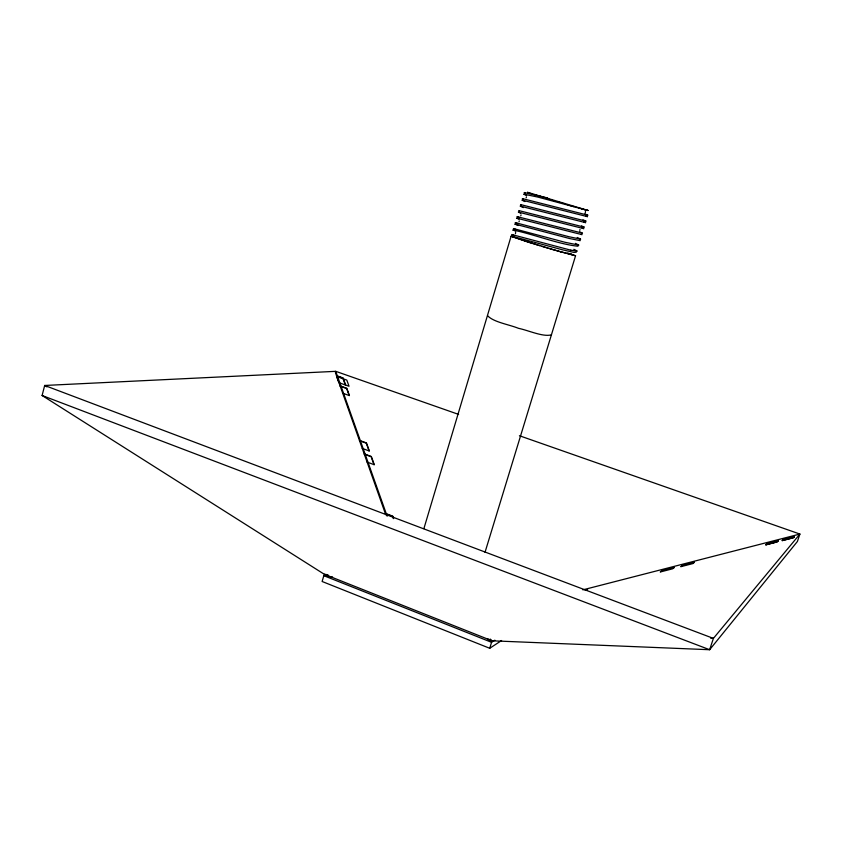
<?xml version="1.0" encoding="UTF-8"?>
<svg xmlns="http://www.w3.org/2000/svg" width="842" height="842" viewBox="0 0 842 842"><rect width="100%" height="100%" fill="white"/><g stroke="black" fill="none" stroke-linecap="round" stroke-linejoin="round"><path stroke-width="1.26" d="M519.261 220.909L519.009 221.741M521.04 214.92L520.798 215.762M526.418 196.933L526.166 197.775M579.759 230.35L580.012 229.508M519.419 435.724L799.9 534.06L797.406 541.49L709.648 649.719L492.023 640.804L324.233 574.233L42.1 395.487L44.679 385.468L335.737 371.333L458.606 414.401M423.884 528.629L511.083 236.297L514.504 237.023M485.013 552.32L575.57 255.747L570.244 253.768M326.243 574.791L323.812 575.686L322.128 581.496L489.718 648.287L491.57 642.309L494.864 640.183M515.441 233.687L515.651 232.403M585.495 211.531L585.274 212.826M575.528 255.8L554.91 250.116M489.718 648.287L501.622 640.509M576.97 251.116L570.813 250.169M582.864 589.853L799.9 534.06L713.395 638.394L709.648 649.719L42.1 395.487M585.253 590.421L587.611 589.821M487.802 315.897C493.612 322.191 509.273 324.559 518.472 328.317C528.239 330.296 542.564 336.968 550.931 334.958M587.758 210.468L537.901 197.091L523.682 194.113L526.629 195.597M512.873 236.697L511.252 236.055L562.572 249.832L573.844 252.389L576.286 252.221M512.978 230.034C533.333 234.118 559.025 244.39 578.001 246.222M710.774 638.31L713.395 638.394L44.679 385.468L46.889 386.878M527.492 192.302L588.169 210.5L586.432 210.079M332.569 576.981L323.812 575.686L491.57 642.309L487.76 638.741M324.233 574.233L327.98 574.791M570.781 250.169L511.799 234.539L513.925 235.36M586.453 210.184L584.074 209.542M547.626 197.975L524.187 192.544L525.071 193.25M583.127 209.279L581.338 208.774M560.982 251.874L572.571 254.842L570.529 253.989M578.864 208.069L580.149 208.437M560.898 251.937L551.278 249.053M572.949 206.343L574.002 206.648M570.213 205.543L571.329 205.869M554.604 250.116L544.29 246.969M567.918 204.859L568.497 205.027M548.774 248.306L550.657 248.864M559.414 202.322L560.035 202.501M561.898 203.059L563.119 203.427M547.774 248.085L538.375 245.254M541.701 246.19L543.637 246.769M551.363 199.88L551.973 200.07M553.826 200.628L554.436 200.817M539.764 245.601L536.059 244.548M548.352 198.965L548.952 199.144M545.437 198.07L546.005 198.238M535.944 244.433L531.565 243.159M533.786 243.843L537.207 244.822M542.648 197.207L543.195 197.375M539.512 196.228L540.522 196.554M531.639 243.106L525.334 241.201M529.408 242.485L532.849 243.475M538.038 195.776L536.649 195.333M529.292 242.37L511.105 236.339M535.333 194.923L534.112 194.534M524.913 240.98L512.757 236.77M532.618 194.06L530.986 193.534M530.155 193.26L527.597 192.355M567.613 252.979L568.918 253.421M515.704 231.076L512.988 230.076M518.377 225.477L517.767 225.267M515.567 229.403L513.399 228.561L564.982 242.275L578.843 245.106L575.444 243.38M336.558 375.669L343.104 377.963L345.694 385.173M336.589 375.942L342.926 378.174L345.388 385.036M336.642 376.5L346.799 380.079L349.041 386.257L338.821 382.657M517.472 225.161L514.757 224.056L569.645 238.539L580.191 240.654L579.696 240.212M340.2 385.941L346.82 388.288L349.451 395.624L342.694 393.193M340.231 386.225L346.63 388.488L349.146 395.477M584.78 213.9L587.958 215.215L522.345 198.586L523.05 199.101M517.598 223.572L515.209 222.614L569.118 236.77L580.664 239.139L577.244 237.476M359.492 440.398L366.47 442.945L369.375 451.028L362.239 448.386M359.523 440.713L366.281 443.166L369.049 450.87M582.969 219.836L586.127 221.204L520.577 204.574L521.124 205.006M364.27 453.901L371.343 456.49L374.311 464.773L367.091 462.069M364.302 454.206L371.143 456.722L373.985 464.605M518.967 219.141L516.525 218.11L582.033 234.655L581.38 234.202M519.367 217.646L518.219 217.204M385.331 513.357L392.804 516.178L393.624 518.462M385.373 513.694L392.604 516.42L393.382 518.609M581.454 225.877L584.316 227.182L518.788 210.574L519.219 210.921M523.377 207.595L520.124 206.08L585.685 222.688L583.895 221.835M520.745 213.205L518.335 212.079L583.853 228.677L582.085 227.772M585.927 215.973L587.516 216.678L521.914 200.07L524.85 201.543M579.643 231.792L582.485 233.16L516.977 216.583L517.441 216.878M573.802 249.337L574.518 249.642M574.644 249.695L577.023 251.011M490.128 639.025L492.023 640.804M335.737 371.333L387.162 516.209M335.39 372.564L385.762 514.767M337.084 377.732L338.389 381.426M794.08 536.775L793.206 537.817L782.344 540.617L783.292 539.554L794.08 536.775M794.395 536.586L793.48 537.659L782.081 540.596L783.06 539.501L794.395 536.586M777.861 540.953L776.892 542.016L765.925 544.848L766.957 543.764L777.861 540.953M778.176 540.764L777.177 541.859L765.652 544.837L766.715 543.711L778.176 540.764M694.418 562.319L692.913 563.572L680.746 566.708L682.315 565.435L694.418 562.319M674.2 567.529L672.579 568.813L660.244 571.992L661.949 570.676L674.2 567.529"/></g></svg>
